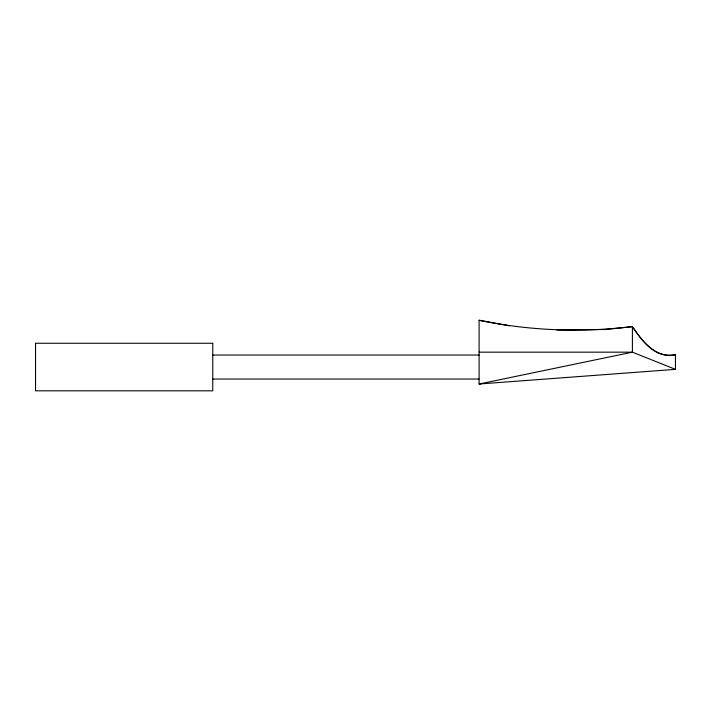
<?xml version="1.0" encoding="UTF-8"?>
<svg xmlns="http://www.w3.org/2000/svg" width="711" height="711" viewBox="0 0 711 711"><rect width="100%" height="100%" fill="white"/><g stroke="black" fill="none" stroke-linecap="round" stroke-linejoin="round"><path stroke-width="1.07" d="M509.503 325.798L479.098 320.181L479.098 384.011L675.45 369.356L675.45 354.709C655.355 358.762 642.131 341.271 632.408 326.545C581.447 332.81 529.384 330.704 479.098 320.332M481.258 383.558L479.098 384.011L632.408 352.167L675.45 369.356M675.45 354.709C655.4 358.922 642.353 341.102 632.408 326.687L605.443 329.495L556.953 330.028M479.098 352.167L632.408 352.167L632.408 326.687M212.767 355.038L479.098 355.038M212.767 379.043L479.098 379.043M212.767 343.262L35.55 343.262L35.55 390.819L212.767 390.819L212.767 343.262"/></g></svg>
